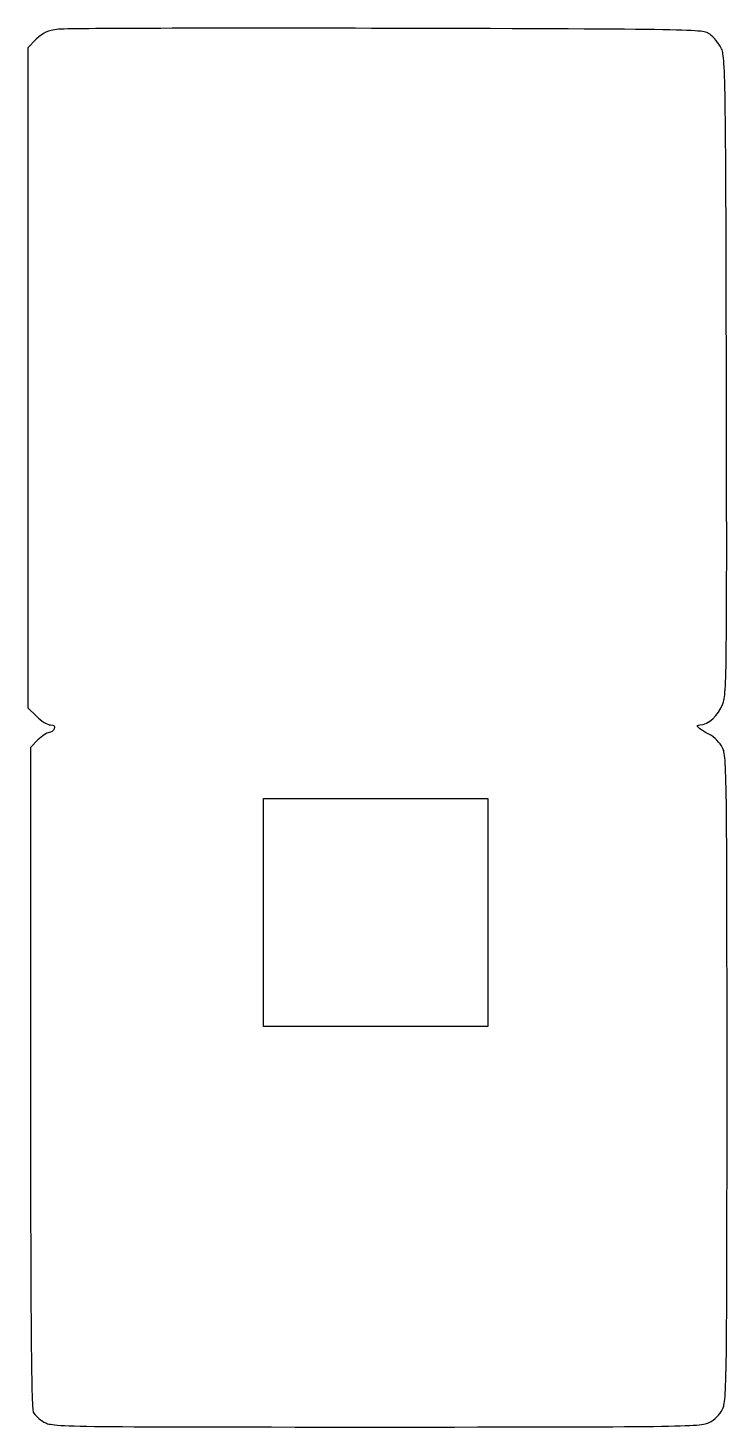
# Model space of a CAD drawing. Header units: centimetres. Extents: x -12.7 to -0.8, y -13.2 to 10.6.
import ezdxf

# ---------------------------------------------------------------- set-up
doc = ezdxf.new("R2010")
doc.units = ezdxf.units.CM
doc.header["$MEASUREMENT"] = 0
doc.layers.add('Layer 1', color=7, linetype='Continuous')

msp = doc.modelspace()

# ---------------------------------------------------------------- linework, layer by layer
at = {"layer": 'Layer 1'}
for points, knots in [([(-12.45031, -13.11541), (-12.52591, -13.06932), (-12.60841, -12.99302), (-12.63365, -12.94585), (-12.63365, -12.94585), (-12.66541, -12.88651), (-12.67954, -11.13075), (-12.67954, -7.24593), (-12.67954, -7.24593), (-12.67954, -7.24593), (-12.67954, -1.63176), (-12.67954, -1.63176), (-12.67954, -1.63176), (-12.67954, -1.63176), (-12.55344, -1.50566), (-12.55344, -1.50566), (-12.55344, -1.50566), (-12.48409, -1.43631), (-12.39881, -1.37956), (-12.36393, -1.37956), (-12.36393, -1.37956), (-12.32905, -1.37956), (-12.28935, -1.35044), (-12.27569, -1.31485), (-12.27569, -1.31485), (-12.25855, -1.27018), (-12.2785, -1.25014), (-12.3401, -1.25014), (-12.3401, -1.25014), (-12.38918, -1.25014), (-12.49534, -1.18414), (-12.57601, -1.10347), (-12.57601, -1.10347), (-12.57601, -1.10347), (-12.72268, -0.9568), (-12.72268, -0.9568), (-12.72268, -0.9568), (-12.72268, -0.9568), (-12.72268, 4.65984), (-12.72268, 4.65984), (-12.72268, 4.65984), (-12.72268, 4.65984), (-12.72268, 10.27648), (-12.72268, 10.27648), (-12.72268, 10.27648), (-12.72268, 10.27648), (-12.58017, 10.41899), (-12.58017, 10.41899), (-12.58017, 10.41899), (-12.46628, 10.53288), (-12.39048, 10.56711), (-12.20271, 10.58944), (-12.20271, 10.58944), (-12.07349, 10.60481), (-9.55092, 10.61154), (-6.597, 10.60439), (-6.597, 10.60439), (-1.30455, 10.59158), (-1.22454, 10.59013), (-1.10904, 10.50512), (-1.10904, 10.50512), (-1.04458, 10.45767), (-0.95722, 10.3509), (-0.91492, 10.26786), (-0.91492, 10.26786), (-0.84251, 10.12574), (-0.83734, 9.79933), (-0.82672, 4.70572), (-0.82672, 4.70572), (-0.81638, -0.25189), (-0.82145, -0.72117), (-0.88715, -0.89321), (-0.88715, -0.89321), (-0.96112, -1.0869), (-1.13799, -1.25015), (-1.27389, -1.25015), (-1.27389, -1.25015), (-1.37458, -1.25015), (-1.31001, -1.31638), (-1.11386, -1.4143), (-1.11386, -1.4143), (-1.03177, -1.45528), (-0.93427, -1.55376), (-0.89199, -1.63839), (-0.89199, -1.63839), (-0.82137, -1.77976), (-0.81656, -2.13844), (-0.81656, -7.26798), (-0.81656, -7.26798), (-0.81656, -12.39751), (-0.82137, -12.7562), (-0.89199, -12.89756), (-0.89199, -12.89756), (-0.93514, -12.98394), (-1.03202, -13.08082), (-1.1184, -13.12397), (-1.1184, -13.12397), (-1.25979, -13.1946), (-1.62041, -13.19939), (-6.79112, -13.1993), (-6.79112, -13.1993), (-12.18261, -13.1993), (-12.3161, -13.19724), (-12.45031, -13.1154), (-12.45031, -13.1154), (-12.45031, -13.1154), (-12.45031, -13.11541), (-12.45031, -13.11541)], [0, 0, 0, 0, 0.03571429, 0.03571429, 0.03571429, 0.03571429, 0.07142857, 0.07142857, 0.07142857, 0.07142857, 0.10714286, 0.10714286, 0.10714286, 0.10714286, 0.14285714, 0.14285714, 0.14285714, 0.14285714, 0.17857143, 0.17857143, 0.17857143, 0.17857143, 0.21428571, 0.21428571, 0.21428571, 0.21428571, 0.25, 0.25, 0.25, 0.25, 0.28571429, 0.28571429, 0.28571429, 0.28571429, 0.32142857, 0.32142857, 0.32142857, 0.32142857, 0.35714286, 0.35714286, 0.35714286, 0.35714286, 0.39285714, 0.39285714, 0.39285714, 0.39285714, 0.42857143, 0.42857143, 0.42857143, 0.42857143, 0.46428571, 0.46428571, 0.46428571, 0.46428571, 0.5, 0.5, 0.5, 0.5, 0.53571429, 0.53571429, 0.53571429, 0.53571429, 0.57142857, 0.57142857, 0.57142857, 0.57142857, 0.60714286, 0.60714286, 0.60714286, 0.60714286, 0.64285714, 0.64285714, 0.64285714, 0.64285714, 0.67857143, 0.67857143, 0.67857143, 0.67857143, 0.71428571, 0.71428571, 0.71428571, 0.71428571, 0.75, 0.75, 0.75, 0.75, 0.78571429, 0.78571429, 0.78571429, 0.78571429, 0.82142857, 0.82142857, 0.82142857, 0.82142857, 0.85714286, 0.85714286, 0.85714286, 0.85714286, 0.89285714, 0.89285714, 0.89285714, 0.89285714, 0.92857143, 0.92857143, 0.92857143, 0.92857143, 1, 1, 1, 1]), ([(-4.89303, -4.4424), (-4.89303, -4.4424), (-4.89303, -2.50116), (-4.89303, -2.50116), (-4.89303, -2.50116), (-4.89303, -2.50116), (-6.80191, -2.50116), (-6.80191, -2.50116), (-6.80191, -2.50116), (-6.80191, -2.50116), (-8.71079, -2.50116), (-8.71079, -2.50116), (-8.71079, -2.50116), (-8.71079, -2.50116), (-8.71079, -4.4424), (-8.71079, -4.4424), (-8.71079, -4.4424), (-8.71079, -4.4424), (-8.71079, -6.38364), (-8.71079, -6.38364), (-8.71079, -6.38364), (-8.71079, -6.38364), (-6.80191, -6.38364), (-6.80191, -6.38364), (-6.80191, -6.38364), (-6.80191, -6.38364), (-4.89303, -6.38364), (-4.89303, -6.38364), (-4.89303, -6.38364), (-4.89303, -6.38364), (-4.89303, -4.4424), (-4.89303, -4.4424)], [0, 0, 0, 0, 0.11111111, 0.11111111, 0.11111111, 0.11111111, 0.22222222, 0.22222222, 0.22222222, 0.22222222, 0.33333333, 0.33333333, 0.33333333, 0.33333333, 0.44444444, 0.44444444, 0.44444444, 0.44444444, 0.55555556, 0.55555556, 0.55555556, 0.55555556, 0.66666667, 0.66666667, 0.66666667, 0.66666667, 0.77777778, 0.77777778, 0.77777778, 0.77777778, 1, 1, 1, 1])]:
    msp.add_open_spline(points, degree=3, knots=knots, dxfattribs=at)

doc.saveas('drawing.dxf')
